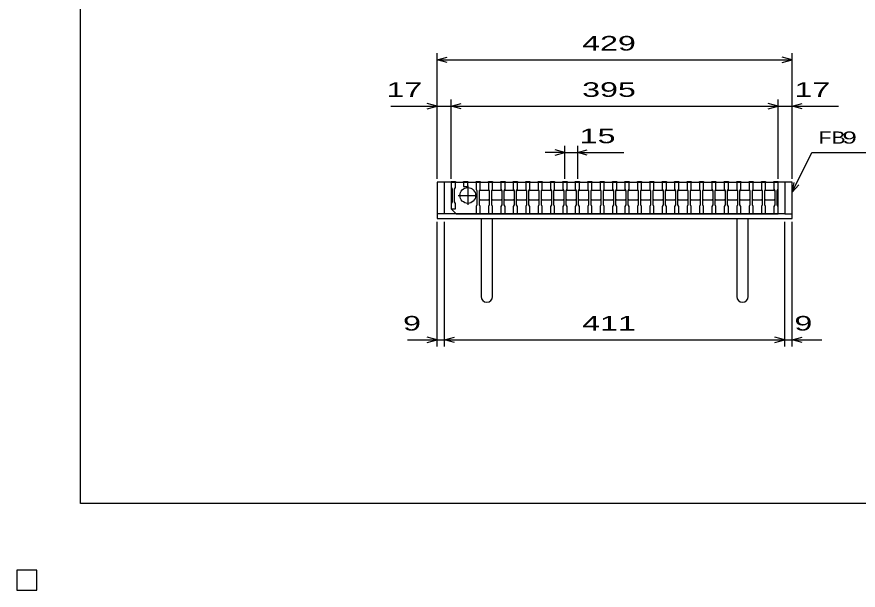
# Model space of a CAD drawing. Units: millimetres, scale not verified. Extents: x -1456 to 1389, y -1026 to 839.
# Drawn here: x -1456 to -439, y -1026 to -333 of the extents above; entities that cross this region are included whole.
import ezdxf
from ezdxf.enums import TextEntityAlignment as Align

# ---------------------------------------------------------------- set-up
doc = ezdxf.new("R2010")
doc.units = ezdxf.units.MM
doc.header["$LTSCALE"] = 8
for name, color, linetype, lineweight in [('0_2', 150, 'Continuous', 25), ('16', 3, 'Continuous', 25), ('19', 6, 'Continuous', 25), ('22', 4, 'Continuous', 25)]:
    doc.layers.add(name, color=color, linetype=linetype, lineweight=lineweight)
doc.styles.add('ベクトル', font='')
doc.styles.get('ベクトル').set_extended_font_data('ベクトル')

msp = doc.modelspace()

# ---------------------------------------------------------------- linework, layer by layer
at = {"layer": '0_2'}
for p, q in [((-1379.2, -921.2), (-1379.2, 838.8)), ((1388.8, -921.2), (-1379.2, -921.2))]:
    msp.add_line(p, q, dxfattribs=at)
at = {"layer": '16'}
for p, q in [((-931, -533), (-931, -532.3)), ((-931, -532.3), (-926, -532.3)), ((-931, -533), (-931, -539.5)), ((-926, -533), (-931, -533)), ((-931, -533), (-931, -565)), ((-931, -533), (-536, -533)), ((-927, -533), (-902, -533)), ((-926, -532.3), (-926, -533)), ((-926, -539.5), (-926, -533)), ((-916, -533), (-916, -532.3)), ((-916, -532.3), (-911, -532.3)), ((-916, -533), (-916, -538)), ((-911, -533), (-916, -533)), ((-916, -538), (-911, -538)), ((-911, -532.3), (-911, -533)), ((-911, -538), (-911, -533)), ((-911, -537.5), (-911, -560.5)), ((-901, -533), (-901, -532.3)), ((-901, -532.3), (-896, -532.3)), ((-901, -533), (-901, -541.5)), ((-896, -533), (-901, -533)), ((-896, -532.3), (-896, -533)), ((-896, -541.5), (-896, -533)), ((-886, -533), (-886, -532.3)), ((-886, -532.3), (-881, -532.3)), ((-886, -533), (-886, -541.5)), ((-881, -533), (-886, -533)), ((-881, -532.3), (-881, -533)), ((-881, -541.5), (-881, -533)), ((-871, -533), (-871, -532.3)), ((-871, -532.3), (-866, -532.3)), ((-871, -533), (-871, -541.5)), ((-866, -533), (-871, -533)), ((-866, -532.3), (-866, -533)), ((-866, -541.5), (-866, -533)), ((-856, -533), (-856, -532.3)), ((-856, -532.3), (-851, -532.3)), ((-856, -533), (-856, -541.5)), ((-851, -533), (-856, -533)), ((-851, -532.3), (-851, -533)), ((-851, -541.5), (-851, -533)), ((-841, -533), (-841, -532.3)), ((-841, -532.3), (-836, -532.3)), ((-841, -533), (-841, -541.5)), ((-836, -533), (-841, -533)), ((-836, -532.3), (-836, -533)), ((-836, -541.5), (-836, -533)), ((-826, -533), (-826, -532.3)), ((-826, -532.3), (-821, -532.3)), ((-826, -533), (-826, -541.5)), ((-821, -533), (-826, -533)), ((-821, -532.3), (-821, -533)), ((-821, -541.5), (-821, -533)), ((-811, -533), (-811, -532.3)), ((-811, -532.3), (-806, -532.3)), ((-811, -533), (-811, -541.5)), ((-806, -533), (-811, -533)), ((-806, -532.3), (-806, -533)), ((-806, -541.5), (-806, -533)), ((-796, -533), (-796, -532.3)), ((-796, -532.3), (-791, -532.3)), ((-796, -533), (-796, -541.5)), ((-791, -533), (-796, -533)), ((-791, -532.3), (-791, -533)), ((-791, -541.5), (-791, -533)), ((-781, -533), (-781, -532.3)), ((-781, -532.3), (-776, -532.3)), ((-781, -533), (-781, -541.5)), ((-776, -533), (-781, -533)), ((-776, -532.3), (-776, -533)), ((-776, -541.5), (-776, -533)), ((-766, -533), (-766, -532.3)), ((-766, -532.3), (-761, -532.3)), ((-766, -533), (-766, -541.5)), ((-761, -533), (-766, -533)), ((-761, -532.3), (-761, -533)), ((-761, -541.5), (-761, -533)), ((-751, -533), (-751, -532.3)), ((-751, -532.3), (-746, -532.3)), ((-751, -533), (-751, -541.5)), ((-746, -533), (-751, -533)), ((-746, -532.3), (-746, -533)), ((-746, -541.5), (-746, -533)), ((-736, -533), (-736, -532.3)), ((-736, -532.3), (-731, -532.3)), ((-736, -533), (-736, -541.5)), ((-731, -533), (-736, -533)), ((-731, -532.3), (-731, -533)), ((-731, -541.5), (-731, -533)), ((-721, -533), (-721, -532.3)), ((-721, -532.3), (-716, -532.3)), ((-721, -533), (-721, -541.5)), ((-716, -533), (-721, -533)), ((-716, -532.3), (-716, -533)), ((-716, -541.5), (-716, -533)), ((-706, -533), (-706, -532.3)), ((-706, -532.3), (-701, -532.3)), ((-706, -533), (-706, -541.5)), ((-701, -533), (-706, -533)), ((-701, -532.3), (-701, -533)), ((-701, -541.5), (-701, -533)), ((-691, -533), (-691, -532.3)), ((-691, -532.3), (-686, -532.3)), ((-691, -533), (-691, -541.5)), ((-686, -533), (-691, -533)), ((-686, -532.3), (-686, -533)), ((-686, -541.5), (-686, -533)), ((-676, -533), (-676, -532.3)), ((-676, -532.3), (-671, -532.3)), ((-676, -533), (-676, -541.5)), ((-671, -533), (-676, -533)), ((-671, -532.3), (-671, -533)), ((-671, -541.5), (-671, -533)), ((-661, -533), (-661, -532.3)), ((-661, -532.3), (-656, -532.3)), ((-661, -533), (-661, -541.5)), ((-656, -533), (-661, -533)), ((-656, -532.3), (-656, -533)), ((-656, -541.5), (-656, -533)), ((-646, -533), (-646, -532.3)), ((-646, -532.3), (-641, -532.3)), ((-646, -533), (-646, -541.5)), ((-641, -533), (-646, -533)), ((-641, -532.3), (-641, -533)), ((-641, -541.5), (-641, -533)), ((-631, -533), (-631, -532.3)), ((-631, -532.3), (-626, -532.3)), ((-631, -533), (-631, -541.5)), ((-626, -533), (-631, -533)), ((-626, -532.3), (-626, -533)), ((-626, -541.5), (-626, -533)), ((-616, -533), (-616, -532.3)), ((-616, -532.3), (-611, -532.3)), ((-616, -533), (-616, -541.5)), ((-611, -533), (-616, -533)), ((-611, -532.3), (-611, -533)), ((-611, -541.5), (-611, -533)), ((-601, -533), (-601, -532.3)), ((-601, -532.3), (-596, -532.3)), ((-601, -533), (-601, -541.5)), ((-596, -533), (-601, -533)), ((-596, -532.3), (-596, -533)), ((-596, -541.5), (-596, -533)), ((-586, -533), (-586, -532.3)), ((-586, -532.3), (-581, -532.3)), ((-586, -533), (-586, -541.5)), ((-581, -533), (-586, -533)), ((-581, -532.3), (-581, -533)), ((-581, -541.5), (-581, -533)), ((-571, -533), (-571, -532.3)), ((-571, -532.3), (-566, -532.3)), ((-571, -533), (-571, -541.5)), ((-566, -533), (-571, -533)), ((-566, -532.3), (-566, -533)), ((-566, -541.5), (-566, -533)), ((-556, -533), (-556, -532.3)), ((-556, -532.3), (-551, -532.3)), ((-556, -533), (-556, -541.5)), ((-551, -533), (-556, -533)), ((-551, -532.3), (-551, -533)), ((-551, -541.5), (-551, -533)), ((-541, -533), (-541, -532.3)), ((-541, -532.3), (-536, -532.3)), ((-541, -533), (-541, -541.5)), ((-536, -533), (-541, -533)), ((-536, -532.3), (-536, -533)), ((-536, -541.5), (-536, -533)), ((-536, -571), (-536, -533)), ((-931, -539.5), (-930, -541.5)), ((-930, -541.5), (-930, -556.5)), ((-927, -541.5), (-926, -539.5)), ((-927, -556.5), (-927, -541.5)), ((-922.5, -549), (-899.5, -549)), ((-901, -541.5), (-900, -543.5)), ((-900, -543.5), (-900, -560.5)), ((-897, -543.5), (-896, -541.5)), ((-897, -543.5), (-896, -542.5)), ((-897, -560.5), (-897, -543.5)), ((-896, -542.5), (-886, -542.5)), ((-886, -541.5), (-885, -543.5)), ((-886, -542.5), (-885, -543.5)), ((-885, -543.5), (-885, -560.5)), ((-882, -543.5), (-881, -541.5)), ((-882, -543.5), (-881, -542.5)), ((-882, -560.5), (-882, -543.5)), ((-881, -542.5), (-871, -542.5)), ((-871, -541.5), (-870, -543.5)), ((-871, -542.5), (-870, -543.5)), ((-870, -543.5), (-870, -560.5)), ((-867, -543.5), (-866, -541.5)), ((-867, -543.5), (-866, -542.5)), ((-867, -560.5), (-867, -543.5)), ((-866, -542.5), (-856, -542.5)), ((-856, -541.5), (-855, -543.5)), ((-856, -542.5), (-855, -543.5)), ((-855, -543.5), (-855, -560.5)), ((-852, -543.5), (-851, -541.5)), ((-852, -543.5), (-851, -542.5)), ((-852, -560.5), (-852, -543.5)), ((-851, -542.5), (-841, -542.5)), ((-841, -541.5), (-840, -543.5)), ((-841, -542.5), (-840, -543.5)), ((-840, -543.5), (-840, -560.5)), ((-837, -543.5), (-836, -541.5)), ((-837, -543.5), (-836, -542.5)), ((-837, -560.5), (-837, -543.5)), ((-836, -542.5), (-826, -542.5)), ((-826, -541.5), (-825, -543.5)), ((-826, -542.5), (-825, -543.5)), ((-825, -543.5), (-825, -560.5)), ((-822, -543.5), (-821, -541.5)), ((-822, -543.5), (-821, -542.5)), ((-822, -560.5), (-822, -543.5)), ((-821, -542.5), (-811, -542.5)), ((-811, -541.5), (-810, -543.5)), ((-811, -542.5), (-810, -543.5)), ((-810, -543.5), (-810, -560.5)), ((-807, -543.5), (-806, -541.5)), ((-807, -543.5), (-806, -542.5)), ((-807, -560.5), (-807, -543.5)), ((-806, -542.5), (-796, -542.5)), ((-796, -541.5), (-795, -543.5)), ((-796, -542.5), (-795, -543.5)), ((-795, -543.5), (-795, -560.5)), ((-792, -543.5), (-791, -541.5)), ((-792, -543.5), (-791, -542.5)), ((-792, -560.5), (-792, -543.5)), ((-791, -542.5), (-781, -542.5)), ((-781, -541.5), (-780, -543.5)), ((-781, -542.5), (-780, -543.5)), ((-780, -543.5), (-780, -560.5)), ((-777, -543.5), (-776, -541.5)), ((-777, -543.5), (-776, -542.5)), ((-777, -560.5), (-777, -543.5)), ((-776, -542.5), (-766, -542.5)), ((-766, -541.5), (-765, -543.5)), ((-766, -542.5), (-765, -543.5)), ((-765, -543.5), (-765, -560.5)), ((-762, -543.5), (-761, -541.5)), ((-762, -543.5), (-761, -542.5)), ((-762, -560.5), (-762, -543.5)), ((-761, -542.5), (-751, -542.5)), ((-751, -541.5), (-750, -543.5)), ((-751, -542.5), (-750, -543.5)), ((-750, -543.5), (-750, -560.5)), ((-747, -543.5), (-746, -541.5)), ((-747, -543.5), (-746, -542.5)), ((-747, -560.5), (-747, -543.5)), ((-746, -542.5), (-736, -542.5)), ((-736, -541.5), (-735, -543.5)), ((-736, -542.5), (-735, -543.5)), ((-735, -543.5), (-735, -560.5)), ((-732, -543.5), (-731, -541.5)), ((-732, -543.5), (-731, -542.5)), ((-732, -560.5), (-732, -543.5)), ((-731, -542.5), (-721, -542.5)), ((-721, -541.5), (-720, -543.5)), ((-721, -542.5), (-720, -543.5)), ((-720, -543.5), (-720, -560.5)), ((-717, -543.5), (-716, -541.5)), ((-717, -543.5), (-716, -542.5)), ((-717, -560.5), (-717, -543.5)), ((-716, -542.5), (-706, -542.5)), ((-706, -541.5), (-705, -543.5)), ((-706, -542.5), (-705, -543.5)), ((-705, -543.5), (-705, -560.5)), ((-702, -543.5), (-701, -541.5)), ((-702, -543.5), (-701, -542.5)), ((-702, -560.5), (-702, -543.5)), ((-701, -542.5), (-691, -542.5)), ((-691, -541.5), (-690, -543.5)), ((-691, -542.5), (-690, -543.5)), ((-690, -543.5), (-690, -560.5)), ((-687, -543.5), (-686, -541.5)), ((-687, -543.5), (-686, -542.5)), ((-687, -560.5), (-687, -543.5)), ((-686, -542.5), (-676, -542.5)), ((-676, -541.5), (-675, -543.5)), ((-676, -542.5), (-675, -543.5)), ((-675, -543.5), (-675, -560.5)), ((-672, -543.5), (-671, -541.5)), ((-672, -543.5), (-671, -542.5)), ((-672, -560.5), (-672, -543.5)), ((-671, -542.5), (-661, -542.5)), ((-661, -541.5), (-660, -543.5)), ((-661, -542.5), (-660, -543.5)), ((-660, -543.5), (-660, -560.5)), ((-657, -543.5), (-656, -541.5)), ((-657, -543.5), (-656, -542.5)), ((-657, -560.5), (-657, -543.5)), ((-656, -542.5), (-646, -542.5)), ((-646, -541.5), (-645, -543.5)), ((-646, -542.5), (-645, -543.5)), ((-645, -543.5), (-645, -560.5)), ((-642, -543.5), (-641, -541.5)), ((-642, -543.5), (-641, -542.5)), ((-642, -560.5), (-642, -543.5)), ((-641, -542.5), (-631, -542.5)), ((-631, -541.5), (-630, -543.5)), ((-631, -542.5), (-630, -543.5)), ((-630, -543.5), (-630, -560.5)), ((-627, -543.5), (-626, -541.5)), ((-627, -543.5), (-626, -542.5)), ((-627, -560.5), (-627, -543.5)), ((-626, -542.5), (-616, -542.5)), ((-616, -541.5), (-615, -543.5)), ((-616, -542.5), (-615, -543.5)), ((-615, -543.5), (-615, -560.5)), ((-612, -543.5), (-611, -541.5)), ((-612, -543.5), (-611, -542.5)), ((-612, -560.5), (-612, -543.5)), ((-611, -542.5), (-601, -542.5)), ((-601, -541.5), (-600, -543.5)), ((-601, -542.5), (-600, -543.5)), ((-600, -543.5), (-600, -560.5)), ((-597, -543.5), (-596, -541.5)), ((-597, -543.5), (-596, -542.5)), ((-597, -560.5), (-597, -543.5)), ((-596, -542.5), (-586, -542.5)), ((-586, -541.5), (-585, -543.5)), ((-586, -542.5), (-585, -543.5)), ((-585, -543.5), (-585, -560.5)), ((-582, -543.5), (-581, -541.5)), ((-582, -543.5), (-581, -542.5)), ((-582, -560.5), (-582, -543.5)), ((-581, -542.5), (-571, -542.5)), ((-571, -541.5), (-570, -543.5)), ((-571, -542.5), (-570, -543.5)), ((-570, -543.5), (-570, -560.5)), ((-567, -543.5), (-566, -541.5)), ((-567, -543.5), (-566, -542.5)), ((-567, -560.5), (-567, -543.5)), ((-566, -542.5), (-556, -542.5)), ((-556, -541.5), (-555, -543.5)), ((-556, -542.5), (-555, -543.5)), ((-555, -543.5), (-555, -560.5)), ((-552, -543.5), (-551, -541.5)), ((-552, -543.5), (-551, -542.5)), ((-552, -560.5), (-552, -543.5)), ((-551, -542.5), (-541, -542.5)), ((-541, -541.5), (-540, -543.5)), ((-541, -542.5), (-540, -543.5)), ((-540, -543.5), (-540, -560.5)), ((-537, -543.5), (-536, -541.5)), ((-537, -560.5), (-537, -543.5)), ((-930, -556.5), (-931, -558.5)), ((-931, -558.5), (-931, -565)), ((-926, -558.5), (-927, -556.5)), ((-926, -565), (-926, -558.5)), ((-896, -554.5), (-897, -553.5)), ((-886, -554.5), (-896, -554.5)), ((-885, -553.5), (-886, -554.5)), ((-881, -554.5), (-882, -553.5)), ((-871, -554.5), (-881, -554.5)), ((-870, -553.5), (-871, -554.5)), ((-866, -554.5), (-867, -553.5)), ((-856, -554.5), (-866, -554.5)), ((-855, -553.5), (-856, -554.5)), ((-851, -554.5), (-852, -553.5)), ((-841, -554.5), (-851, -554.5)), ((-840, -553.5), (-841, -554.5)), ((-836, -554.5), (-837, -553.5)), ((-826, -554.5), (-836, -554.5)), ((-825, -553.5), (-826, -554.5)), ((-821, -554.5), (-822, -553.5)), ((-811, -554.5), (-821, -554.5)), ((-810, -553.5), (-811, -554.5)), ((-806, -554.5), (-807, -553.5)), ((-796, -554.5), (-806, -554.5)), ((-795, -553.5), (-796, -554.5)), ((-791, -554.5), (-792, -553.5)), ((-781, -554.5), (-791, -554.5)), ((-780, -553.5), (-781, -554.5)), ((-776, -554.5), (-777, -553.5)), ((-766, -554.5), (-776, -554.5)), ((-765, -553.5), (-766, -554.5)), ((-761, -554.5), (-762, -553.5)), ((-751, -554.5), (-761, -554.5)), ((-750, -553.5), (-751, -554.5)), ((-746, -554.5), (-747, -553.5)), ((-736, -554.5), (-746, -554.5)), ((-735, -553.5), (-736, -554.5)), ((-731, -554.5), (-732, -553.5)), ((-721, -554.5), (-731, -554.5)), ((-720, -553.5), (-721, -554.5)), ((-716, -554.5), (-717, -553.5)), ((-706, -554.5), (-716, -554.5)), ((-705, -553.5), (-706, -554.5)), ((-701, -554.5), (-702, -553.5)), ((-691, -554.5), (-701, -554.5)), ((-690, -553.5), (-691, -554.5)), ((-686, -554.5), (-687, -553.5)), ((-676, -554.5), (-686, -554.5)), ((-675, -553.5), (-676, -554.5)), ((-671, -554.5), (-672, -553.5)), ((-661, -554.5), (-671, -554.5)), ((-660, -553.5), (-661, -554.5)), ((-656, -554.5), (-657, -553.5)), ((-646, -554.5), (-656, -554.5)), ((-645, -553.5), (-646, -554.5)), ((-641, -554.5), (-642, -553.5)), ((-631, -554.5), (-641, -554.5)), ((-630, -553.5), (-631, -554.5)), ((-626, -554.5), (-627, -553.5)), ((-616, -554.5), (-626, -554.5)), ((-615, -553.5), (-616, -554.5)), ((-611, -554.5), (-612, -553.5)), ((-601, -554.5), (-611, -554.5)), ((-600, -553.5), (-601, -554.5)), ((-596, -554.5), (-597, -553.5)), ((-586, -554.5), (-596, -554.5)), ((-585, -553.5), (-586, -554.5)), ((-581, -554.5), (-582, -553.5)), ((-571, -554.5), (-581, -554.5)), ((-570, -553.5), (-571, -554.5)), ((-566, -554.5), (-567, -553.5)), ((-556, -554.5), (-566, -554.5)), ((-555, -553.5), (-556, -554.5)), ((-551, -554.5), (-552, -553.5)), ((-541, -554.5), (-551, -554.5)), ((-540, -553.5), (-541, -554.5)), ((-931, -565), (-926, -565)), ((-931, -565), (-925, -571)), ((-900, -560.5), (-901, -562.5)), ((-901, -562.5), (-901, -571)), ((-896, -562.5), (-897, -560.5)), ((-896, -571), (-896, -562.5)), ((-885, -560.5), (-886, -562.5)), ((-886, -562.5), (-886, -571)), ((-881, -562.5), (-882, -560.5)), ((-881, -571), (-881, -562.5)), ((-870, -560.5), (-871, -562.5)), ((-871, -562.5), (-871, -571)), ((-866, -562.5), (-867, -560.5)), ((-866, -571), (-866, -562.5)), ((-855, -560.5), (-856, -562.5)), ((-856, -562.5), (-856, -571)), ((-851, -562.5), (-852, -560.5)), ((-851, -571), (-851, -562.5)), ((-840, -560.5), (-841, -562.5)), ((-841, -562.5), (-841, -571)), ((-836, -562.5), (-837, -560.5)), ((-836, -571), (-836, -562.5)), ((-825, -560.5), (-826, -562.5)), ((-826, -562.5), (-826, -571)), ((-821, -562.5), (-822, -560.5)), ((-821, -571), (-821, -562.5)), ((-810, -560.5), (-811, -562.5)), ((-811, -562.5), (-811, -571)), ((-806, -562.5), (-807, -560.5)), ((-806, -571), (-806, -562.5)), ((-795, -560.5), (-796, -562.5)), ((-796, -562.5), (-796, -571)), ((-791, -562.5), (-792, -560.5)), ((-791, -571), (-791, -562.5)), ((-780, -560.5), (-781, -562.5)), ((-781, -562.5), (-781, -571)), ((-776, -562.5), (-777, -560.5)), ((-776, -571), (-776, -562.5)), ((-765, -560.5), (-766, -562.5)), ((-766, -562.5), (-766, -571)), ((-761, -562.5), (-762, -560.5)), ((-761, -571), (-761, -562.5)), ((-750, -560.5), (-751, -562.5)), ((-751, -562.5), (-751, -571)), ((-746, -562.5), (-747, -560.5)), ((-746, -571), (-746, -562.5)), ((-735, -560.5), (-736, -562.5)), ((-736, -562.5), (-736, -571)), ((-731, -562.5), (-732, -560.5)), ((-731, -571), (-731, -562.5)), ((-720, -560.5), (-721, -562.5)), ((-721, -562.5), (-721, -571)), ((-716, -562.5), (-717, -560.5)), ((-716, -571), (-716, -562.5)), ((-705, -560.5), (-706, -562.5)), ((-706, -562.5), (-706, -571)), ((-701, -562.5), (-702, -560.5)), ((-701, -571), (-701, -562.5)), ((-690, -560.5), (-691, -562.5)), ((-691, -562.5), (-691, -571)), ((-686, -562.5), (-687, -560.5)), ((-686, -571), (-686, -562.5)), ((-675, -560.5), (-676, -562.5)), ((-676, -562.5), (-676, -571)), ((-671, -562.5), (-672, -560.5)), ((-671, -571), (-671, -562.5)), ((-660, -560.5), (-661, -562.5)), ((-661, -562.5), (-661, -571)), ((-656, -562.5), (-657, -560.5)), ((-656, -571), (-656, -562.5)), ((-645, -560.5), (-646, -562.5)), ((-646, -562.5), (-646, -571)), ((-641, -562.5), (-642, -560.5)), ((-641, -571), (-641, -562.5)), ((-630, -560.5), (-631, -562.5)), ((-631, -562.5), (-631, -571)), ((-626, -562.5), (-627, -560.5)), ((-626, -571), (-626, -562.5)), ((-615, -560.5), (-616, -562.5)), ((-616, -562.5), (-616, -571)), ((-611, -562.5), (-612, -560.5)), ((-611, -571), (-611, -562.5)), ((-600, -560.5), (-601, -562.5)), ((-601, -562.5), (-601, -571)), ((-596, -562.5), (-597, -560.5)), ((-596, -571), (-596, -562.5)), ((-585, -560.5), (-586, -562.5)), ((-586, -562.5), (-586, -571)), ((-581, -562.5), (-582, -560.5)), ((-581, -571), (-581, -562.5)), ((-570, -560.5), (-571, -562.5)), ((-571, -562.5), (-571, -571)), ((-566, -562.5), (-567, -560.5)), ((-566, -571), (-566, -562.5)), ((-555, -560.5), (-556, -562.5)), ((-556, -562.5), (-556, -571)), ((-551, -562.5), (-552, -560.5)), ((-551, -571), (-551, -562.5)), ((-540, -560.5), (-541, -562.5)), ((-541, -562.5), (-541, -571)), ((-536, -562.5), (-537, -560.5)), ((-536, -571), (-536, -562.5)), ((-925, -571), (-536, -571)), ((-901, -571), (-896, -571)), ((-886, -571), (-881, -571)), ((-871, -571), (-866, -571)), ((-856, -571), (-851, -571)), ((-841, -571), (-836, -571)), ((-826, -571), (-821, -571)), ((-811, -571), (-806, -571)), ((-796, -571), (-791, -571)), ((-781, -571), (-776, -571)), ((-766, -571), (-761, -571)), ((-751, -571), (-746, -571)), ((-736, -571), (-731, -571)), ((-721, -571), (-716, -571)), ((-706, -571), (-701, -571)), ((-691, -571), (-686, -571)), ((-676, -571), (-671, -571)), ((-661, -571), (-656, -571)), ((-646, -571), (-641, -571)), ((-631, -571), (-626, -571)), ((-616, -571), (-611, -571)), ((-601, -571), (-596, -571)), ((-586, -571), (-581, -571)), ((-571, -571), (-566, -571)), ((-556, -571), (-551, -571)), ((-541, -571), (-536, -571)), ((-1432, -1002), (-1456, -1002)), ((-1456, -1002), (-1456, -1026)), ((-1432, -1002), (-1456, -1002)), ((-1456, -1002), (-1456, -1026)), ((-1432, -1002), (-1456, -1002)), ((-1456, -1002), (-1456, -1026)), ((-1432, -1002), (-1456, -1002)), ((-1456, -1002), (-1456, -1026)), ((-1432, -1002), (-1456, -1002)), ((-1456, -1002), (-1456, -1026)), ((-1432, -1026), (-1432, -1002)), ((-1432, -1026), (-1432, -1002)), ((-1432, -1026), (-1432, -1002)), ((-1432, -1026), (-1432, -1002)), ((-1432, -1026), (-1432, -1002)), ((-1456, -1026), (-1432, -1026)), ((-1456, -1026), (-1432, -1026)), ((-1456, -1026), (-1432, -1026)), ((-1456, -1026), (-1432, -1026)), ((-1456, -1026), (-1432, -1026))]:
    msp.add_line(p, q, dxfattribs=at)
msp.add_circle((-911, -549), 9.5, dxfattribs=at)
at = {"layer": '19'}
for p, q in [((-931, -533), (-948, -533)), ((-948, -533), (-948, -577)), ((-939, -571), (-939, -533)), ((-519, -533), (-536, -533)), ((-528, -533), (-528, -571)), ((-519, -577), (-519, -533)), ((-939, -571), (-948, -571)), ((-948, -577), (-519, -577)), ((-528, -571), (-939, -571)), ((-895, -577), (-895, -671)), ((-881, -671), (-881, -577)), ((-586, -577), (-586, -671)), ((-572, -671), (-572, -577)), ((-528, -571), (-519, -571))]:
    msp.add_line(p, q, dxfattribs=at)
for centre in [(-888, -671), (-579, -671)]:
    msp.add_arc(centre, 7, 180, 0, dxfattribs=at)
at = {"layer": '22'}
for p, q in [((-948, -529), (-948, -377)), ((-948, -385), (-936, -381.8)), ((-936, -388.2), (-948, -385)), ((-948, -385), (-519, -385)), ((-519, -385), (-531, -381.8)), ((-531, -388.2), (-519, -385)), ((-519, -529), (-519, -377)), ((-948, -529), (-948, -433)), ((-931, -529), (-931, -433)), ((-536, -529), (-536, -433)), ((-519, -529), (-519, -433)), ((-1004, -441), (-948, -441)), ((-948, -441), (-960, -437.8)), ((-960, -444.2), (-948, -441)), ((-948, -441), (-931, -441)), ((-931, -441), (-919, -437.8)), ((-919, -444.2), (-931, -441)), ((-931, -441), (-536, -441)), ((-536, -441), (-548, -437.8)), ((-548, -444.2), (-536, -441)), ((-536, -441), (-519, -441)), ((-519, -441), (-507, -437.8)), ((-507, -444.2), (-519, -441)), ((-519, -441), (-463, -441)), ((-793.5, -497), (-817.5, -497)), ((-793.5, -497), (-805.5, -493.8)), ((-805.5, -500.2), (-793.5, -497)), ((-793.5, -529), (-793.5, -489)), ((-793.5, -497), (-778.5, -497)), ((-778.5, -489), (-778.5, -529)), ((-778.5, -497), (-766.5, -493.8)), ((-766.5, -500.2), (-778.5, -497)), ((-778.5, -497), (-722.5, -497)), ((-519, -545), (-495, -497)), ((-495, -497), (-367, -497)), ((-519, -545), (-516.6, -533.3)), ((-519, -545), (-511, -536.2)), ((-948, -731.4), (-948, -581)), ((-939, -731.4), (-939, -581)), ((-528, -731.4), (-528, -581)), ((-519, -731.4), (-519, -581)), ((-948, -723.4), (-960, -720.2)), ((-939, -723.4), (-927, -720.2)), ((-528, -723.4), (-540, -720.2)), ((-519, -723.4), (-507, -720.2)), ((-984, -723.4), (-948, -723.4)), ((-960, -726.6), (-948, -723.4)), ((-948, -723.4), (-939, -723.4)), ((-927, -726.6), (-939, -723.4)), ((-939, -723.4), (-528, -723.4)), ((-540, -726.6), (-528, -723.4)), ((-528, -723.4), (-519, -723.4)), ((-507, -726.6), (-519, -723.4)), ((-519, -723.4), (-483, -723.4))]:
    msp.add_line(p, q, dxfattribs=at)
at = {"layer": '22', "color": 2}
for p, q in [((-1432, -1002), (-1456, -1002)), ((-1456, -1002), (-1456, -1026)), ((-1432, -1002), (-1456, -1002)), ((-1456, -1002), (-1456, -1026)), ((-1432, -1002), (-1456, -1002)), ((-1456, -1002), (-1456, -1026)), ((-1432, -1026), (-1432, -1002)), ((-1432, -1026), (-1432, -1002)), ((-1432, -1026), (-1432, -1002)), ((-1456, -1026), (-1432, -1026)), ((-1456, -1026), (-1432, -1026)), ((-1456, -1026), (-1432, -1026))]:
    msp.add_line(p, q, dxfattribs=at)

# ---------------------------------------------------------------- texts
at = {"layer": '22', "color": 2, "style": 'ベクトル'}
for s, height, width, p in [(' 429 ', 17.6, 1.65, (-783.5, -365)), (' 17 ', 17.6, 1.65, (-1020, -421)), (' 395 ', 17.6, 1.65, (-783.5, -421)), (' 17 ', 17.6, 1.65, (-527, -421)), (' 15 ', 17.6, 1.65, (-786.5, -477)), ('FB', 14.66, 1.3, (-487, -479)), (' 9 ', 14.66, 1.6, (-467, -479)), (' 9 ', 17.6, 1.65, (-1000, -703.4)), (' 411 ', 17.6, 1.65, (-783.5, -703.4)), (' 9 ', 17.6, 1.65, (-527, -703.4))]:
    msp.add_text(s, height=height, dxfattribs=dict(at, width=width)).set_placement(p, align=Align.MIDDLE_LEFT)

doc.saveas('drawing.dxf')
